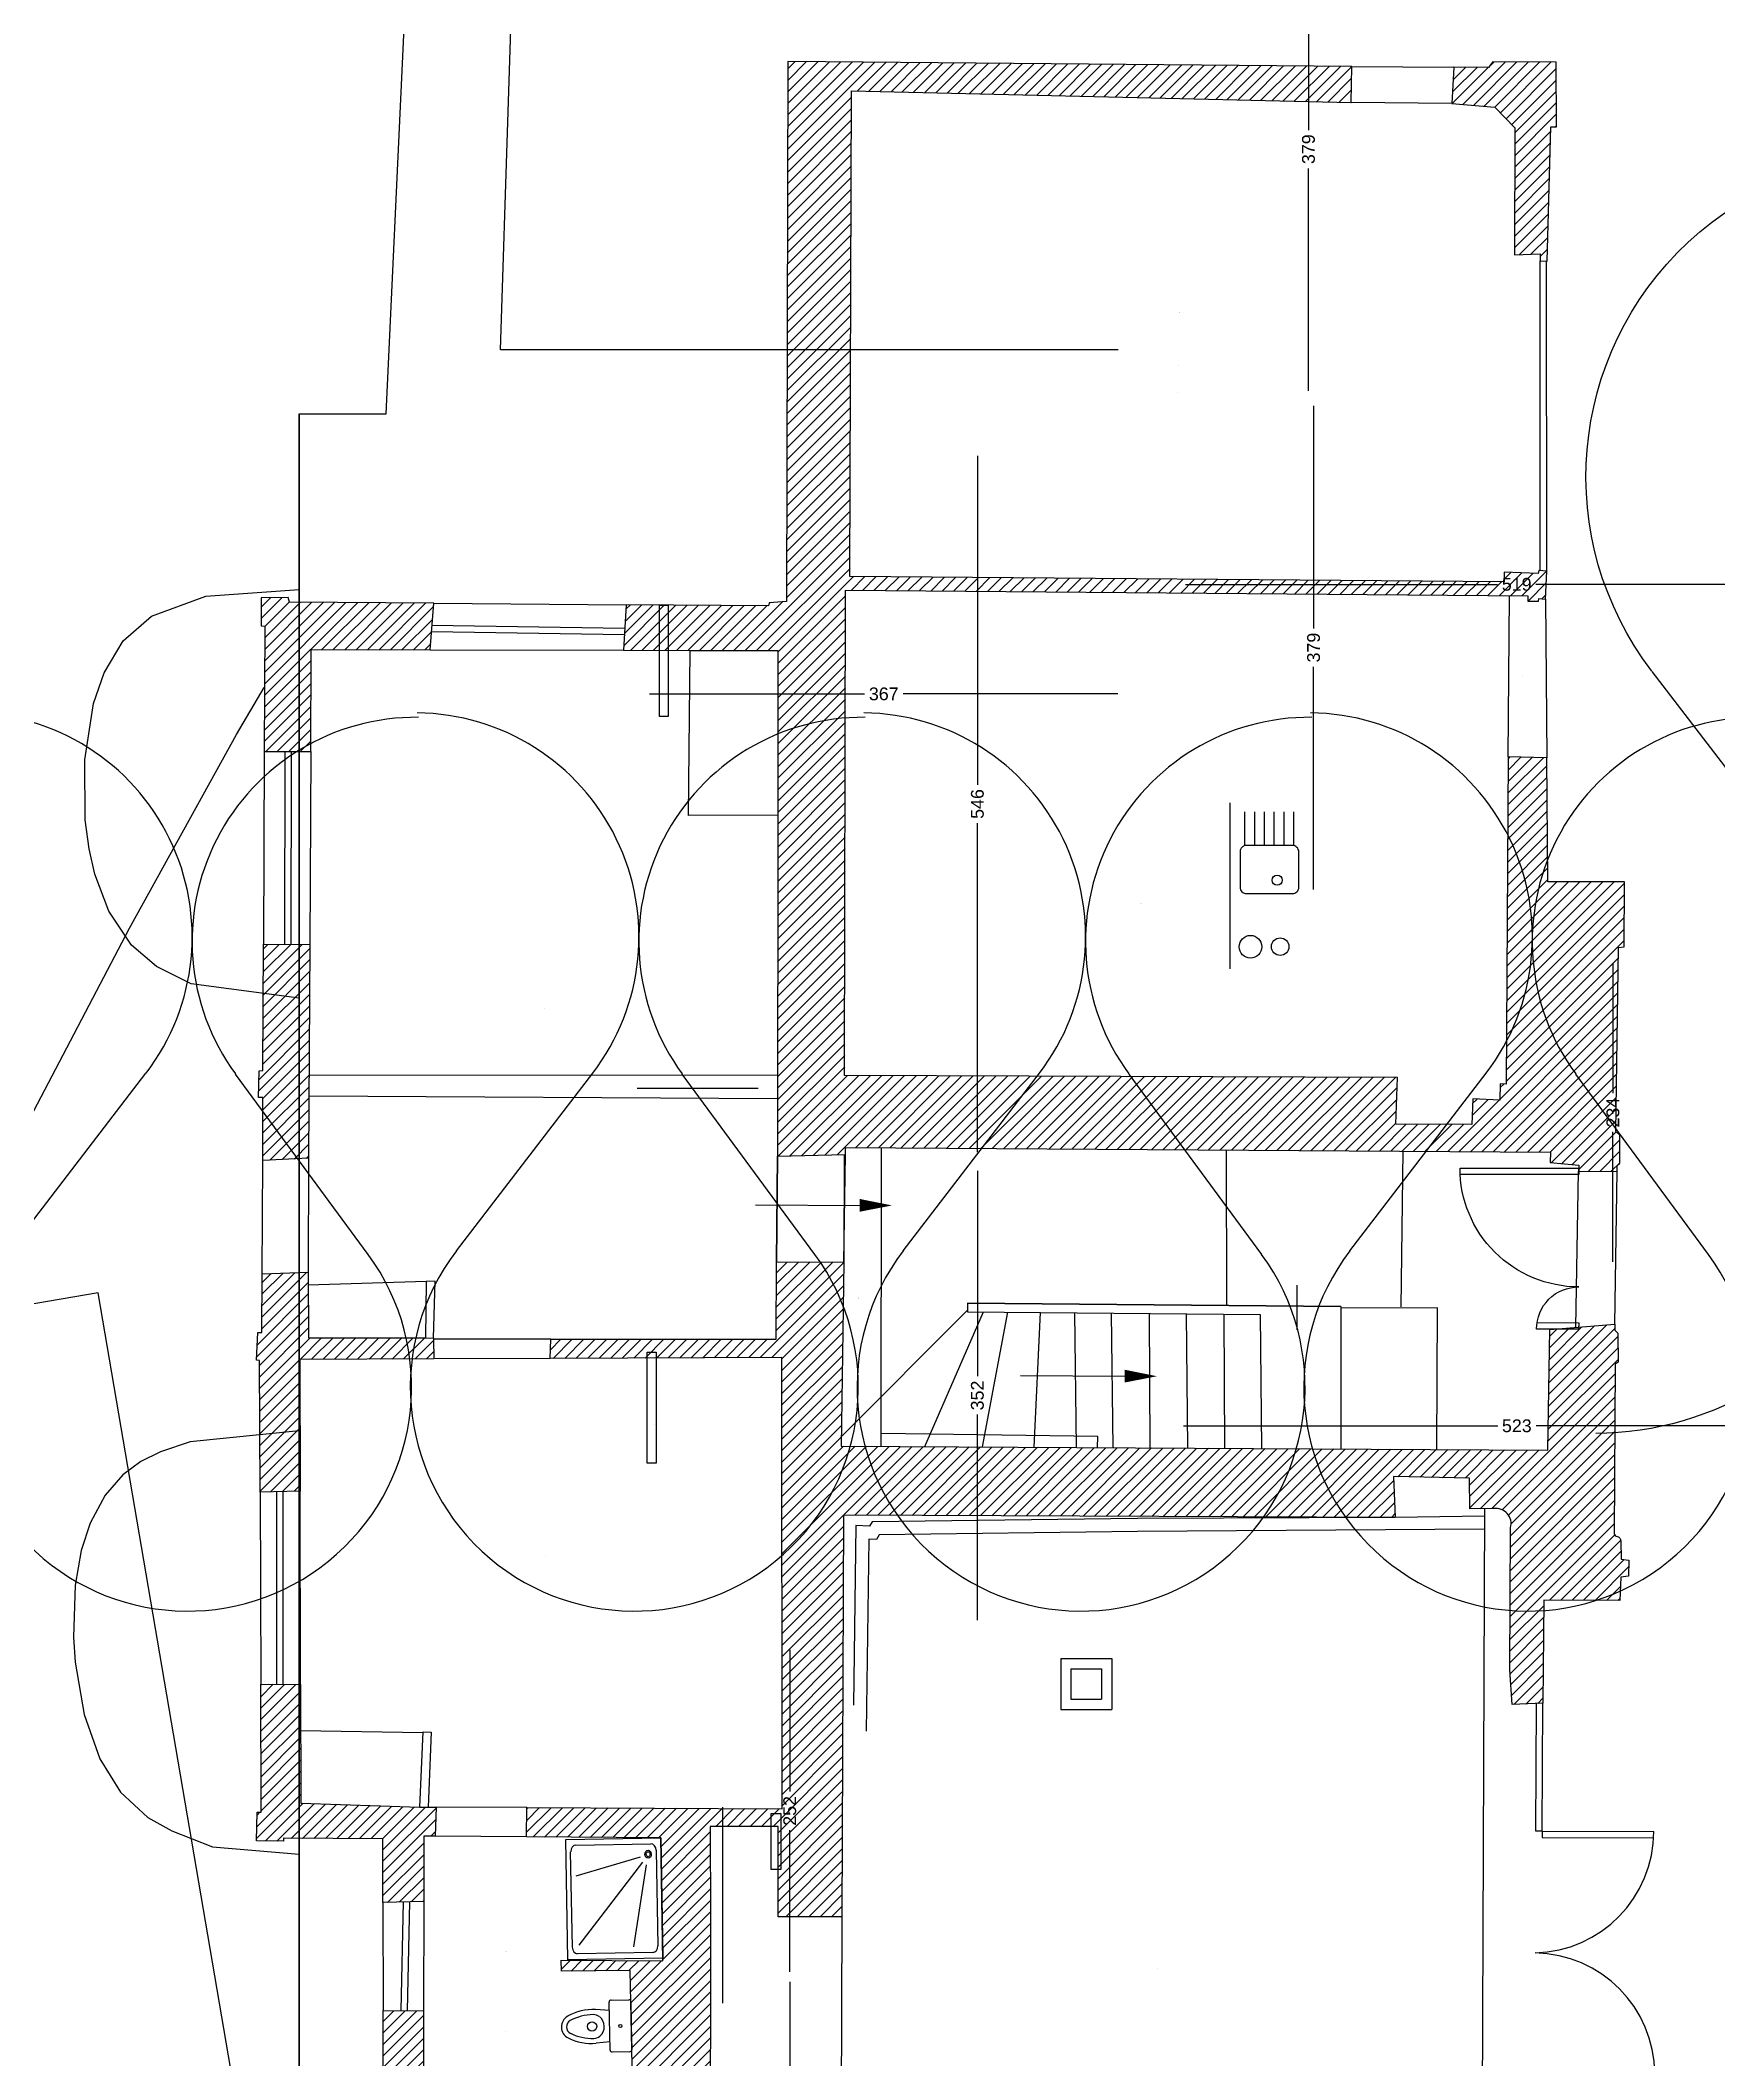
# Model space of a CAD drawing. Header units: metres. Extents: x -305 to 25519, y -357 to 67939.
# Drawn here: x 12.75 to 25.9, y 44.68 to 60.5 of the extents above; entities that cross this region are included whole.
import ezdxf
from ezdxf.enums import TextEntityAlignment as Align

# ---------------------------------------------------------------- set-up
doc = ezdxf.new("R2010")
doc.units = ezdxf.units.M
doc.linetypes.add('CACHE', pattern=[9.525, 6.35, -3.175])
doc.linetypes.add('PROJECTION', pattern=[0.3, 0.12, -0.18])
for name, color, linetype in [('010_mur', 2, 'Continuous'), ('020_cloi', 5, 'Continuous'), ('030_menuiserie', 1, 'Continuous'), ('040_meubles', 124, 'Continuous'), ('070_trait-fin', 4, 'Continuous'), ('075_cotation', 10, 'Continuous'), ('077_textes-1', 243, 'Continuous'), ('080_plomb-cvc', 225, 'Continuous'), ('097_traits-fins-005', 4, 'Continuous')]:
    doc.layers.add(name, color=color, linetype=linetype)
doc.styles.add('ARIAL', font='arial.ttf')
doc.styles.add('arial40', font='arial.ttf', dxfattribs={"height": 40})
doc.styles.add('BAT-DES', font='arial.ttf', dxfattribs={"width": 0.99, "height": 0.5})
doc.styles.add('clem', font='swissc.ttf')
doc.styles.add('GEO_PIE_DES', font='arial.ttf')
doc.styles.get("Standard").update_dxf_attribs({"font": 'arial.ttf'})
doc.dimstyles.get("Standard").update_dxf_attribs({"dimtxt": 10, "dimasz": 8, "dimexe": 50, "dimexo": 20, "dimgap": 4, "dimtad": 1, "dimdec": 0, "dimrnd": 0.5, "dimzin": 9, "dimtxsty": 'Standard', "dimblk": 'ARCHTICK', "dimcen": 0, "dimse1": 1, "dimse2": 1, "dimclrd": 4, "dimclre": 4, "dimclrt": 4, "dimazin": 3, "dimtfac": 1, "dimtdec": 0, "dimtmove": 2, "dimatfit": 3, "dimldrblk": 'NONE', "dimlwd": -1})
pattern_1 = [(45.21487, (-53.73075, -44.57852), (-0.045069355, 0.044732575), [])]

# ---------------------------------------------------------------- blocks, each defined once
blk = doc.blocks.new('KITCH')
at = {"color": 0}
blk.add_line((-2.66, -0.875), (-3.96, -0.875), dxfattribs=at)
at = {"color": 0, "linetype": 'Continuous'}
for p, q in [((-2.993, -0.993), (-2.73, -0.993)), ((-2.993, -1.07), (-2.73, -1.07)), ((-2.993, -1.146), (-2.73, -1.146)), ((-2.993, -1.223), (-2.73, -1.223)), ((-2.993, -1.3), (-2.73, -1.3)), ((-2.993, -1.376), (-2.73, -1.376))]:
    blk.add_line(p, q, dxfattribs=at)
blk.add_lwpolyline([(-3.32, -0.955, 0.414214), (-3.37, -1.005), (-3.37, -1.365, 0.414214), (-3.32, -1.415), (-3.043, -1.415, 0.414214), (-2.993, -1.365), (-2.993, -1.005, 0.414214), (-3.043, -0.955)], format="xyb", close=True, dxfattribs=at)
at = {"color": 0}
for centre, radius in [((-3.786, -1.037), 0.0886), ((-3.786, -1.269), 0.0686)]:
    blk.add_circle(centre, radius, dxfattribs=at)
at = {"color": 0, "linetype": 'Continuous'}
blk.add_circle((-3.265, -1.245), 0.04, dxfattribs=at)
blk = doc.blocks.new('_ArchTick')
at = {"color": 0, "linetype": 'ByBlock', "const_width": 0.0015}
blk.add_lwpolyline([(-2.665, -1.4797), (-2.655, -1.4697)], dxfattribs=at)
blk = doc.blocks.new('*D87')
at = {"layer": '075_cotation', "color": 4, "transparency": 16777216}
for p, q in [((22.722, 57.634), (22.722, 55.89)), ((22.722, 53.845), (22.722, 55.589))]:
    blk.add_line(p, q, dxfattribs=at)
at = {"layer": 'Defpoints', "color": 0, "transparency": 16777216}
for p in [(22.722, 57.634), (24.044, 57.634), (24.044, 53.845)]:
    blk.add_point(p, dxfattribs=at)
at = {"layer": '075_cotation', "color": 4, "transparency": 16777216, "xscale": 0.08, "yscale": 0.08, "zscale": 8}
for p, rotation in [((22.722, 57.634), 90), ((22.722, 53.845), -90.00000000000001)]:
    blk.add_blockref('_ArchTick', p, dxfattribs=dict(at, rotation=rotation))
at = {"layer": '075_cotation', "color": 4, "transparency": 16777216, "insert": (22.722, 55.74), "char_height": 0.1, "attachment_point": 5, "rotation": 90, "style": 'ARIAL'}
blk.add_mtext('\\A1;379', dxfattribs=at)
blk = doc.blocks.new('_None')
blk = doc.blocks.new('*D88')
at = {"layer": '075_cotation', "color": 4, "transparency": 16777216}
for p, q in [((21.717, 56.235), (24.162, 56.235)), ((26.909, 56.235), (24.464, 56.235))]:
    blk.add_line(p, q, dxfattribs=at)
at = {"layer": 'Defpoints', "color": 0, "transparency": 16777216}
for p in [(26.909, 56.235), (21.717, 55.818), (26.909, 55.818)]:
    blk.add_point(p, dxfattribs=at)
at = {"layer": '075_cotation', "color": 4, "transparency": 16777216, "xscale": 0.08, "yscale": 0.08, "zscale": 8, "rotation": 180}
blk.add_blockref('_ArchTick', (21.717, 56.235), dxfattribs=at)
at = {"layer": '075_cotation', "color": 4, "transparency": 16777216, "xscale": 0.08, "yscale": 0.08, "zscale": 8}
blk.add_blockref('_ArchTick', (26.909, 56.235), dxfattribs=at)
at = {"layer": '075_cotation', "color": 4, "transparency": 16777216, "insert": (24.313, 56.235), "char_height": 0.1, "attachment_point": 5, "style": 'ARIAL'}
blk.add_mtext('\\A1;519', dxfattribs=at)
blk = doc.blocks.new('*D89')
at = {"layer": '075_cotation', "color": 4, "transparency": 16777216}
for p, q in [((22.682, 61.536), (22.682, 59.794)), ((22.682, 57.752), (22.682, 59.493))]:
    blk.add_line(p, q, dxfattribs=at)
at = {"layer": 'Defpoints', "color": 0, "transparency": 16777216}
for p in [(22.682, 61.536), (23.057, 61.536), (23.055, 57.752)]:
    blk.add_point(p, dxfattribs=at)
at = {"layer": '075_cotation', "color": 4, "transparency": 16777216, "xscale": 0.08, "yscale": 0.08, "zscale": 8}
for p, rotation in [((22.682, 61.536), 90), ((22.682, 57.752), -90.00000000000001)]:
    blk.add_blockref('_ArchTick', p, dxfattribs=dict(at, rotation=rotation))
at = {"layer": '075_cotation', "color": 4, "transparency": 16777216, "insert": (22.682, 59.644), "char_height": 0.1, "attachment_point": 5, "rotation": 90, "style": 'ARIAL'}
blk.add_mtext('\\A1;379', dxfattribs=at)
blk = doc.blocks.new('*D90')
at = {"layer": '075_cotation', "color": 4, "transparency": 16777216}
for p, q in [((17.52, 55.377), (19.204, 55.377)), ((21.188, 55.377), (19.505, 55.377))]:
    blk.add_line(p, q, dxfattribs=at)
at = {"layer": 'Defpoints', "color": 0, "transparency": 16777216}
for p in [(21.188, 55.377), (17.52, 54.473), (21.188, 54.473)]:
    blk.add_point(p, dxfattribs=at)
at = {"layer": '075_cotation', "color": 4, "transparency": 16777216, "xscale": 0.08, "yscale": 0.08, "zscale": 8, "rotation": 180}
blk.add_blockref('_ArchTick', (17.52, 55.377), dxfattribs=at)
at = {"layer": '075_cotation', "color": 4, "transparency": 16777216, "xscale": 0.08, "yscale": 0.08, "zscale": 8}
blk.add_blockref('_ArchTick', (21.188, 55.377), dxfattribs=at)
at = {"layer": '075_cotation', "color": 4, "transparency": 16777216, "insert": (19.354, 55.377), "char_height": 0.1, "attachment_point": 5, "style": 'ARIAL'}
blk.add_mtext('\\A1;367', dxfattribs=at)
blk = doc.blocks.new('*D91')
at = {"layer": '075_cotation', "color": 4, "transparency": 16777216}
for p, q in [((20.088, 57.242), (20.088, 54.665)), ((20.088, 51.788), (20.088, 54.364))]:
    blk.add_line(p, q, dxfattribs=at)
at = {"layer": 'Defpoints', "color": 0, "transparency": 16777216}
for p in [(19.671, 57.242), (20.088, 57.242), (19.671, 51.788)]:
    blk.add_point(p, dxfattribs=at)
at = {"layer": '075_cotation', "color": 4, "transparency": 16777216, "xscale": 0.08, "yscale": 0.08, "zscale": 8}
for p, rotation in [((20.088, 57.242), 90), ((20.088, 51.788), -90.00000000000001)]:
    blk.add_blockref('_ArchTick', p, dxfattribs=dict(at, rotation=rotation))
at = {"layer": '075_cotation', "color": 4, "transparency": 16777216, "insert": (20.088, 54.515), "char_height": 0.1, "attachment_point": 5, "rotation": 90, "style": 'ARIAL'}
blk.add_mtext('\\A1;546', dxfattribs=at)
blk = doc.blocks.new('*D109')
at = {"layer": '075_cotation', "color": 4, "transparency": 16777216}
for p, q in [((20.088, 51.642), (20.088, 50.032)), ((20.088, 48.122), (20.088, 49.732))]:
    blk.add_line(p, q, dxfattribs=at)
at = {"layer": 'Defpoints', "color": 0, "transparency": 16777216}
for p in [(20.373, 51.642), (20.088, 48.122), (20.373, 48.122)]:
    blk.add_point(p, dxfattribs=at)
at = {"layer": '075_cotation', "color": 4, "transparency": 16777216, "xscale": 0.08, "yscale": 0.08, "zscale": 8}
for p, rotation in [((20.088, 51.642), 90), ((20.088, 48.122), -90.00000000000001)]:
    blk.add_blockref('_ArchTick', p, dxfattribs=dict(at, rotation=rotation))
at = {"layer": '075_cotation', "color": 4, "transparency": 16777216, "insert": (20.088, 49.882), "char_height": 0.1, "attachment_point": 5, "rotation": 90, "style": 'ARIAL'}
blk.add_mtext('\\A1;352', dxfattribs=at)
blk = doc.blocks.new('*D110')
at = {"layer": '075_cotation', "color": 4, "transparency": 16777216}
for p, q in [((25.067, 53.267), (25.067, 52.249)), ((25.067, 50.93), (25.067, 51.947))]:
    blk.add_line(p, q, dxfattribs=at)
at = {"layer": 'Defpoints', "color": 0, "transparency": 16777216}
for p in [(25.067, 53.267), (25.139, 53.267), (25.139, 50.93)]:
    blk.add_point(p, dxfattribs=at)
at = {"layer": '075_cotation', "color": 4, "transparency": 16777216, "xscale": 0.08, "yscale": 0.08, "zscale": 8}
for p, rotation in [((25.067, 53.267), 90), ((25.067, 50.93), -90.00000000000001)]:
    blk.add_blockref('_ArchTick', p, dxfattribs=dict(at, rotation=rotation))
at = {"layer": '075_cotation', "color": 4, "transparency": 16777216, "insert": (25.067, 52.098), "char_height": 0.1, "attachment_point": 5, "rotation": 90, "style": 'ARIAL'}
blk.add_mtext('\\A1;234', dxfattribs=at)
blk = doc.blocks.new('*D111')
at = {"layer": '075_cotation', "color": 4, "transparency": 16777216}
for p, q in [((18.618, 47.889), (18.618, 46.779)), ((18.618, 45.367), (18.618, 46.478))]:
    blk.add_line(p, q, dxfattribs=at)
at = {"layer": 'Defpoints', "color": 0, "transparency": 16777216}
for p in [(18.618, 47.889), (19.22, 47.889), (19.181, 45.367)]:
    blk.add_point(p, dxfattribs=at)
at = {"layer": '075_cotation', "color": 4, "transparency": 16777216, "xscale": 0.08, "yscale": 0.08, "zscale": 8}
for p, rotation in [((18.618, 47.889), 90), ((18.618, 45.367), -90.00000000000001)]:
    blk.add_blockref('_ArchTick', p, dxfattribs=dict(at, rotation=rotation))
at = {"layer": '075_cotation', "color": 4, "transparency": 16777216, "insert": (18.618, 46.628), "char_height": 0.1, "attachment_point": 5, "rotation": 90, "style": 'ARIAL'}
blk.add_mtext('\\A1;252', dxfattribs=at)
blk = doc.blocks.new('*D112')
at = {"layer": '075_cotation', "color": 4, "transparency": 16777216}
for p, q in [((21.702, 49.644), (24.164, 49.644)), ((26.927, 49.644), (24.465, 49.644))]:
    blk.add_line(p, q, dxfattribs=at)
at = {"layer": 'Defpoints', "color": 0, "transparency": 16777216}
for p in [(21.702, 49.684), (26.927, 49.644), (26.927, 49.644)]:
    blk.add_point(p, dxfattribs=at)
at = {"layer": '075_cotation', "color": 4, "transparency": 16777216, "xscale": 0.08, "yscale": 0.08, "zscale": 8, "rotation": 180}
blk.add_blockref('_ArchTick', (21.702, 49.644), dxfattribs=at)
at = {"layer": '075_cotation', "color": 4, "transparency": 16777216, "xscale": 0.08, "yscale": 0.08, "zscale": 8}
blk.add_blockref('_ArchTick', (26.927, 49.644), dxfattribs=at)
at = {"layer": '075_cotation', "color": 4, "transparency": 16777216, "insert": (24.314, 49.644), "char_height": 0.1, "attachment_point": 5, "style": 'ARIAL'}
blk.add_mtext('\\A1;523', dxfattribs=at)
blk = doc.blocks.new('*U1201')
blk.add_lwpolyline([(0.05, -0.04218), (0.05, 0), (0, 0), (0, -0.07218), (0.035, -0.07218), (0.035, -0.04218)], close=True)
at = {"linetype": 'PROJECTION', "ltscale": 0.75}
blk.add_arc((0.03522, -0.07269), 0.64827, 271.69986, 0.04505, dxfattribs=at)
blk = doc.blocks.new('Plan existant mi geometre rdc')
at = {"layer": '010_mur'}
h = blk.add_hatch(dxfattribs=at)
h.set_pattern_fill('ANSI31', color=4, scale=0.02, angle=0.2149)
h.set_pattern_definition(pattern_1)
h.paths.add_polyline_path([(-29.557, 10.222), (-29.556, 10.277), (-24.033, 10.26), (-24.034, 10.179), (-23.811, 10.161), (-23.813, 10.11), (-23.51, 10.113), (-23.509, 10.157), (-23.489, 10.176), (-23.49, 10.397), (-23.522, 10.424), (-23.506, 11.866), (-23.461, 11.871), (-23.462, 12.38), (-24.061, 12.379), (-24.073, 13.35), (-24.376, 13.355), (-24.381, 10.792), (-24.428, 10.794), (-24.431, 10.666), (-24.643, 10.676), (-24.649, 10.476), (-25.246, 10.476), (-25.233, 10.841), (-29.565, 10.841), (-29.572, 14.641), (-24.226, 14.617), (-24.226, 14.577), (-24.142, 14.576), (-24.141, 14.596), (-24.088, 14.593), (-24.079, 14.811), (-24.141, 14.816), (-24.146, 14.792), (-24.412, 14.803), (-24.413, 14.726), (-29.538, 14.75), (-29.541, 18.554), (-25.626, 18.476), (-25.621, 18.758), (-30.04, 18.782), (-30.035, 14.552), (-30.17, 14.54), (-30.176, 14.517), (-31.291, 14.522), (-31.31, 14.165), (-30.789, 14.166), (-30.1, 14.168), (-30.096, 12.878), (-30.09, 10.206)])
h = blk.add_hatch(dxfattribs=at)
h.set_pattern_fill('ANSI31', color=4, scale=0.02, angle=0.2149)
h.set_pattern_definition(pattern_1)
h.paths.add_polyline_path([(-24.34, 17.288), (-24.139, 17.296), (-24.14, 17.243), (-24.086, 17.239), (-24.061, 18.292), (-24.017, 18.293), (-24.021, 18.8), (-24.517, 18.799), (-24.55, 18.754), (-24.822, 18.757), (-24.836, 18.471), (-24.499, 18.445), (-24.341, 18.282)])
h = blk.add_hatch(dxfattribs=at)
h.set_pattern_fill('ANSI31', color=4, scale=0.02, angle=0.2149)
h.set_pattern_definition(pattern_1)
h.paths.add_polyline_path([(-34.122, 13.361), (-33.758, 13.363), (-33.757, 14.161), (-32.824, 14.162), (-32.797, 14.527), (-33.928, 14.532), (-33.939, 14.568), (-34.15, 14.564), (-34.15, 14.346), (-34.121, 14.343)])
h = blk.add_hatch(dxfattribs=at)
h.set_pattern_fill('ANSI31', color=4, scale=0.02, angle=0.2149)
h.set_pattern_definition(pattern_1)
h.paths.add_polyline_path([(-34.122, 10.158), (-34.122, 10.651), (-34.158, 10.652), (-34.151, 10.86), (-34.124, 10.862), (-34.123, 11.851), (-33.76, 11.85), (-33.762, 10.176)])
h = blk.add_hatch(dxfattribs=at)
h.set_pattern_fill('ANSI31', color=4, scale=0.02, angle=0.2149)
h.set_pattern_definition(pattern_1)
edge = h.paths.add_edge_path()
edge.add_line((-32.033, 5.097), (-30.034, 5.095))
edge.add_line((-30.034, 5.095), (-30.049, 8.63))
edge.add_line((-30.049, 8.63), (-31.865, 8.616))
edge.add_line((-31.865, 8.616), (-31.86, 8.766))
edge.add_line((-31.86, 8.766), (-30.095, 8.772))
edge.add_line((-30.095, 8.772), (-30.094, 9.378))
edge.add_line((-30.094, 9.378), (-29.566, 9.378))
edge.add_line((-29.566, 9.378), (-29.582, 7.937))
edge.add_line((-29.582, 7.937), (-24.044, 7.926))
edge.add_line((-24.044, 7.926), (-24.032, 8.873))
edge.add_line((-24.032, 8.873), (-23.523, 8.915))
edge.add_line((-23.523, 8.915), (-23.524, 8.869))
edge.add_line((-23.524, 8.869), (-23.499, 8.845))
edge.add_line((-23.499, 8.845), (-23.496, 8.618))
edge.add_line((-23.496, 8.618), (-23.521, 8.601))
edge.add_line((-23.521, 8.601), (-23.524, 7.274))
edge.add_arc((-23.49, 7.29), 0.0371, -155.62, -103.1633)
edge.add_arc((-23.507, 7.218), 0.0364, -0.6892, 76.8367, ccw=False)
edge.add_line((-23.47, 7.218), (-23.468, 7.074))
edge.add_line((-23.468, 7.074), (-23.408, 7.067))
edge.add_line((-23.408, 7.067), (-23.41, 6.942))
edge.add_line((-23.41, 6.942), (-23.47, 6.933))
edge.add_line((-23.47, 6.933), (-23.476, 6.751))
edge.add_line((-23.476, 6.751), (-24.072, 6.752))
edge.add_line((-24.072, 6.752), (-24.076, 5.944))
edge.add_line((-24.076, 5.944), (-24.317, 5.932))
edge.add_line((-24.317, 5.932), (-24.337, 6.205))
edge.add_line((-24.337, 6.205), (-24.334, 7.318))
edge.add_arc((-24.451, 7.347), 0.121, -13.8731, 98.2312)
edge.add_line((-24.468, 7.467), (-24.655, 7.465))
edge.add_line((-24.655, 7.465), (-24.659, 7.704))
edge.add_line((-24.659, 7.704), (-25.252, 7.715))
edge.add_line((-25.252, 7.715), (-25.24, 7.395))
edge.add_line((-25.24, 7.395), (-28.674, 7.397))
edge.add_line((-28.674, 7.397), (-29.561, 7.397))
edge.add_line((-29.561, 7.397), (-29.562, 4.251))
edge.add_line((-29.562, 4.251), (-30.062, 4.248))
edge.add_line((-30.062, 4.248), (-30.065, 4.957))
edge.add_line((-30.065, 4.957), (-30.597, 4.955))
edge.add_line((-30.597, 4.955), (-30.592, 4.244))
edge.add_line((-30.592, 4.244), (-30.582, 0.116))
edge.add_line((-30.582, 0.116), (-30.047, 0.208))
edge.add_line((-30.047, 0.208), (-30.044, 1.011))
edge.add_line((-30.044, 1.011), (-29.563, 1.029))
edge.add_line((-29.563, 1.029), (-29.563, 0.385))
edge.add_line((-29.563, 0.385), (-24.331, 1.224))
edge.add_line((-24.331, 1.224), (-24.33, 2.022))
edge.add_line((-24.33, 2.022), (-24.099, 2.032))
edge.add_line((-24.099, 2.032), (-24.071, 1.224))
edge.add_line((-24.071, 1.224), (-24.026, 1.223))
edge.add_line((-24.026, 1.223), (-24.02, 1.146))
edge.add_line((-24.02, 1.146), (-20.946, 1.65))
edge.add_line((-20.946, 1.65), (-20.949, 1.693))
edge.add_line((-20.949, 1.693), (-20.588, 1.751))
edge.add_line((-20.588, 1.751), (-20.582, 1.716))
edge.add_line((-20.582, 1.716), (-11.689, 3.249))
edge.add_line((-11.689, 3.249), (-11.687, 2.855))
edge.add_line((-11.687, 2.855), (-20.488, 1.338))
edge.add_line((-20.488, 1.338), (-20.491, 1.29))
edge.add_line((-20.491, 1.29), (-20.921, 1.22))
edge.add_line((-20.921, 1.22), (-20.932, 1.268))
edge.add_line((-20.932, 1.268), (-23.643, 0.789))
edge.add_line((-23.643, 0.789), (-23.611, 0.595))
edge.add_line((-23.611, 0.595), (-23.948, 0.535))
edge.add_line((-23.948, 0.535), (-23.976, 0.696))
edge.add_line((-23.976, 0.696), (-24.551, 0.603))
edge.add_line((-24.551, 0.603), (-24.557, 0.646))
edge.add_line((-24.557, 0.646), (-26.922, 0.262))
edge.add_line((-26.922, 0.262), (-33.659, -0.903))
edge.add_line((-33.659, -0.903), (-33.707, -0.584))
edge.add_line((-33.707, -0.584), (-33.628, -0.567))
edge.add_line((-33.628, -0.567), (-33.617, -0.37))
edge.add_line((-33.617, -0.37), (-33.137, -0.289))
edge.add_line((-33.137, -0.289), (-33.143, 0.967))
edge.add_line((-33.143, 0.967), (-32.839, 0.974))
edge.add_line((-32.839, 0.974), (-32.845, -0.215))
edge.add_line((-32.845, -0.215), (-31.04, 0.096))
edge.add_line((-31.04, 0.096), (-31.05, 2.259))
edge.add_line((-31.05, 2.259), (-32.833, 2.275))
edge.add_line((-32.833, 2.275), (-32.835, 1.951))
edge.add_line((-32.835, 1.951), (-33.147, 1.965))
edge.add_line((-33.147, 1.965), (-33.154, 3.502))
edge.add_line((-33.154, 3.502), (-32.838, 3.502))
edge.add_line((-32.838, 3.502), (-32.836, 2.349))
edge.add_line((-32.836, 2.349), (-31.183, 2.341))
edge.add_line((-31.183, 2.341), (-31.219, 3.824))
edge.add_line((-31.219, 3.824), (-31.758, 3.817))
edge.add_line((-31.758, 3.817), (-31.76, 3.903))
edge.add_line((-31.76, 3.903), (-30.964, 3.9))
edge.add_line((-30.964, 3.9), (-30.984, 4.864))
edge.add_line((-30.984, 4.864), (-32.036, 4.867))
edge.add_line((-32.036, 4.867), (-32.033, 5.097))
h = blk.add_hatch(dxfattribs=at)
h.set_pattern_fill('ANSI31', color=4, scale=0.02, angle=0.2149)
h.set_pattern_definition(pattern_1)
h.paths.add_polyline_path([(-34.133, 7.559), (-34.14, 8.591), (-34.164, 8.593), (-34.154, 8.809), (-34.124, 8.81), (-34.124, 9.269), (-33.763, 9.284), (-33.757, 8.77), (-32.841, 8.774), (-32.779, 8.772), (-32.779, 8.763), (-32.776, 8.609), (-33.826, 8.601), (-33.82, 7.569)])
h = blk.add_hatch(dxfattribs=at)
h.set_pattern_fill('ANSI31', color=4, scale=0.02, angle=0.2149)
h.set_pattern_definition(pattern_1)
h.paths.add_polyline_path([(-32.751, 4.869), (-32.84, 4.87), (-32.839, 4.359), (-33.158, 4.348), (-33.161, 4.849), (-33.938, 4.849), (-33.94, 4.827), (-34.151, 4.829), (-34.146, 5.052), (-34.115, 5.053), (-34.122, 6.056), (-33.811, 6.054), (-33.805, 5.125), (-32.871, 5.096), (-32.807, 5.098), (-32.745, 5.098)])
at = {"flags": 128}
blk.add_lwpolyline([(-33.763, 9.284), (-33.763, 9.242)], dxfattribs=at)
at = {"layer": '010_mur', "flags": 128}
for points in [[(-29.557, 10.222), (-29.556, 10.277), (-24.033, 10.26), (-24.034, 10.179), (-23.811, 10.161), (-23.813, 10.11), (-23.51, 10.113), (-23.509, 10.157), (-23.489, 10.176), (-23.49, 10.397), (-23.522, 10.424), (-23.506, 11.866), (-23.461, 11.871), (-23.462, 12.38), (-24.061, 12.379), (-24.073, 13.35), (-24.376, 13.355), (-24.381, 10.792), (-24.428, 10.794), (-24.431, 10.666), (-24.643, 10.676), (-24.649, 10.476), (-25.246, 10.476), (-25.233, 10.841), (-29.565, 10.841), (-29.572, 14.641), (-24.226, 14.617), (-24.226, 14.577), (-24.142, 14.576), (-24.141, 14.596), (-24.088, 14.593), (-24.079, 14.811), (-24.141, 14.816), (-24.146, 14.792), (-24.412, 14.803), (-24.413, 14.726), (-29.538, 14.75), (-29.541, 18.554), (-25.626, 18.476), (-25.621, 18.758), (-30.04, 18.782), (-30.035, 14.552), (-30.17, 14.54), (-30.176, 14.517), (-31.291, 14.522), (-31.31, 14.165), (-30.789, 14.166), (-30.1, 14.168), (-30.096, 12.878), (-30.09, 10.206), (-29.557, 10.222)], [(-34.122, 10.158), (-34.122, 10.651), (-34.158, 10.652), (-34.151, 10.86), (-34.124, 10.862), (-34.123, 11.851), (-33.76, 11.85), (-33.762, 10.176), (-34.122, 10.158)], [(-33.147, 1.965), (-33.154, 3.502), (-32.838, 3.502), (-32.836, 2.349)], [(-34.133, 7.559), (-34.14, 8.591), (-34.164, 8.593), (-34.154, 8.809), (-34.124, 8.81), (-34.124, 9.269), (-33.763, 9.284), (-33.757, 8.77), (-32.841, 8.774), (-32.779, 8.772), (-32.779, 8.763), (-32.776, 8.609), (-33.826, 8.601), (-33.82, 7.569), (-34.133, 7.559)], [(-32.751, 4.869), (-32.84, 4.87), (-32.839, 4.359), (-33.158, 4.348), (-33.161, 4.849), (-33.938, 4.849), (-33.94, 4.827), (-34.151, 4.829), (-34.146, 5.052), (-34.115, 5.053), (-34.122, 6.056), (-33.811, 6.054), (-33.805, 5.125), (-32.871, 5.096), (-32.807, 5.098), (-32.745, 5.098), (-32.751, 4.869)]]:
    blk.add_lwpolyline(points, dxfattribs=at)
for points in [[(-24.34, 17.288), (-24.139, 17.296), (-24.14, 17.243), (-24.086, 17.239), (-24.061, 18.292), (-24.017, 18.293), (-24.021, 18.8), (-24.517, 18.799), (-24.55, 18.754), (-24.822, 18.757), (-24.836, 18.471), (-24.499, 18.445), (-24.341, 18.282)], [(-34.122, 13.361), (-33.758, 13.363), (-33.757, 14.161), (-32.824, 14.162), (-32.797, 14.527), (-33.928, 14.532), (-33.939, 14.568), (-34.15, 14.564), (-34.15, 14.346), (-34.121, 14.343)]]:
    blk.add_lwpolyline(points, close=True, dxfattribs=at)
blk.add_lwpolyline([(-31.183, 2.341), (-31.219, 3.824), (-31.758, 3.817), (-31.76, 3.903), (-30.964, 3.9), (-30.984, 4.864), (-32.036, 4.867), (-32.033, 5.097), (-30.034, 5.095), (-30.049, 8.63), (-31.865, 8.616), (-31.86, 8.766), (-30.095, 8.772), (-30.094, 9.378), (-29.566, 9.378), (-29.582, 7.937), (-24.044, 7.926), (-24.032, 8.873), (-23.523, 8.915), (-23.524, 8.869), (-23.499, 8.845), (-23.496, 8.618), (-23.521, 8.601), (-23.524, 7.274, 0.232968), (-23.499, 7.253, -0.351792), (-23.47, 7.218), (-23.468, 7.074), (-23.408, 7.067), (-23.41, 6.942), (-23.47, 6.933), (-23.476, 6.751), (-24.072, 6.752), (-24.076, 5.944), (-24.317, 5.932), (-24.337, 6.205), (-24.334, 7.318, 0.532293), (-24.468, 7.467), (-24.655, 7.465), (-24.659, 7.704), (-25.252, 7.715), (-25.24, 7.395), (-29.561, 7.397), (-29.562, 4.251), (-30.062, 4.248), (-30.065, 4.957), (-30.597, 4.955), (-30.592, 4.244), (-30.582, 0.116)], format="xyb", dxfattribs=at)
at = {"layer": '020_cloi', "flags": 128}
for points in [[(-32.779, 8.772), (-32.767, 9.218), (-32.837, 9.215), (-32.841, 8.774)], [(-25.671, 9.046), (-28.595, 9.06), (-28.595, 8.993), (-26.303, 8.981)], [(-28.595, 9.06), (-25.671, 9.046), (-25.666, 7.929)], [(-26.303, 8.981), (-26.287, 7.93)], [(-32.871, 5.096), (-32.849, 5.688), (-32.785, 5.685), (-32.807, 5.098)]]:
    blk.add_lwpolyline(points, dxfattribs=at)
at = {"layer": '030_menuiserie', "flags": 128}
for points in [[(-24.132, 14.815), (-24.14, 17.243)], [(-24.079, 14.811), (-24.09, 17.24)], [(-31.303, 14.285), (-32.814, 14.303)], [(-31.303, 14.335), (-32.813, 14.353)], [(-33.955, 11.85), (-33.959, 13.362)], [(-33.905, 11.85), (-33.909, 13.362)], [(-33.996, 6.055), (-34.002, 7.565)], [(-33.946, 6.055), (-33.952, 7.565)], [(-33.001, 4.356), (-33.016, 3.503)], [(-32.951, 4.355), (-32.966, 3.502)]]:
    blk.add_lwpolyline(points, dxfattribs=at)
at = {"layer": '030_menuiserie'}
blk.add_lwpolyline([(-24.133, 8.925), (-23.807, 8.926), (-23.807, 8.876), (-24.137, 8.875, -0.414214), (-23.808, 9.206, -0.414214), (-24.741, 10.133), (-23.811, 10.136), (-23.811, 10.086), (-24.741, 10.083)], format="xyb", dxfattribs=at)
at = {"layer": '040_meubles'}
for p, q in [((-31.727, 4.849), (-30.984, 4.864)), ((-31.708, 3.905), (-31.727, 4.849)), ((-31.673, 4.004), (-31.689, 4.752)), ((-31.649, 4.804), (-31.06, 4.816)), ((-31.018, 4.766), (-31.003, 4.018)), ((-30.984, 4.864), (-30.964, 3.921)), ((-31.145, 4.712), (-31.648, 4.561)), ((-31.127, 4.674), (-31.621, 4.02)), ((-31.097, 4.653), (-31.195, 4.009)), ((-31.042, 3.965), (-31.632, 3.953)), ((-30.964, 3.921), (-31.708, 3.905))]:
    blk.add_line(p, q, dxfattribs=at)
at = {"layer": '040_meubles', "linetype": 'ByBlock', "lineweight": -2}
for p, q in [((-31.381, 3.509), (-31.49, 3.517)), ((-31.374, 3.2), (-31.383, 3.576)), ((-31.367, 3.592), (-31.23, 3.595)), ((-31.213, 3.58), (-31.209, 3.392)), ((-31.209, 3.392), (-31.204, 3.204)), ((-31.375, 3.265), (-31.483, 3.253)), ((-31.22, 3.187), (-31.357, 3.184))]:
    blk.add_line(p, q, dxfattribs=at)
at = {"layer": '040_meubles', "flags": 128}
blk.add_lwpolyline([(-30.096, 12.878), (-30.796, 12.873), (-30.789, 14.166)], dxfattribs=at)
at = {"layer": '040_meubles'}
for centre, start_param, end_param in [((-31.648, 4.753), 3.141593, 4.712389), ((-31.059, 4.765), 1.570797, 3.141593), ((-31.633, 4.005), 4.712389, 6.283185), ((-31.043, 4.017), 6.283185, 1.570796)]:
    blk.add_ellipse(centre, major_axis=(0.0011, -0.0516), ratio=0.788136, start_param=start_param, end_param=end_param, dxfattribs=at)
for major_axis in [(0.0006, -0.031), (0.0004, -0.0192)]:
    blk.add_ellipse((-31.082, 4.735), major_axis=major_axis, ratio=0.788136, dxfattribs=at)
at = {"layer": '040_meubles', "linetype": 'ByBlock', "lineweight": -2}
for centre, major_axis, start_param, end_param in [((-31.506, 3.104), (-0.009, -0.413), 3.12506, 3.67427), ((-31.367, 3.576), (-0.0004, -0.016), 3.188027, 4.758823), ((-31.229, 3.579), (-0.0004, -0.016), 1.61723, 3.188027), ((-31.66, 3.381), (-0.096, 0.0021), 5.245065, 0.049726), ((-31.66, 3.38), (-0.096, 0.0021), 0.043142, 1.130989), ((-31.66, 3.381), (-0.0012, -0.056), 3.674268, 4.764466), ((-31.66, 3.38), (-0.056, 0.0012), 0.040791, 1.130989), ((-31.506, 3.104), (-0.373, 0.008), 4.73902, 5.245067), ((-31.519, 3.664), (-0.373, 0.008), 1.130987, 1.637033), ((-31.507, 3.397), (-0.0018, -0.08), 2.529122, 3.168224), ((-31.516, 3.384), (-0.0021, -0.096), 1.61723, 2.529122), ((-31.516, 3.384), (-0.0021, -0.096), 0.705339, 1.61723), ((-31.519, 3.664), (-0.413, 0.009), 1.130987, 1.680197), ((-31.506, 3.371), (-0.0018, -0.08), 0.066237, 0.705339), ((-31.358, 3.2), (-0.016, 0.0004), 0.046434, 1.617231), ((-31.22, 3.203), (-0.016, 0.0004), 1.617231, 3.188027)]:
    blk.add_ellipse(centre, major_axis=major_axis, ratio=1, start_param=start_param, end_param=end_param, dxfattribs=at)
for centre, major_axis in [((-31.516, 3.384), (-0.036, 0.0008)), ((-31.294, 3.389), (-0.012, 0.0003))]:
    blk.add_ellipse(centre, major_axis=major_axis, ratio=1, dxfattribs=at)
at = {"layer": '070_trait-fin', "flags": 128}
for points in [[(-25.621, 18.758), (-24.822, 18.757)], [(-24.836, 18.471), (-25.626, 18.476)], [(-30.09, 10.206), (-30.094, 9.378)], [(-29.567, 10.222), (-29.566, 9.378)], [(-30.259, 9.824), (-29.443, 9.824)], [(-28.595, 9.005), (-29.581, 8.011)], [(-29.581, 8.011), (-28.595, 9.005)], [(-28.473, 8.992), (-28.929, 7.935)], [(-28.283, 8.991), (-28.476, 7.935)], [(-28.027, 8.99), (-28.072, 7.934)], [(-27.757, 8.988), (-27.741, 7.933)], [(-27.469, 8.987), (-27.454, 7.933)], [(-27.173, 8.985), (-27.163, 7.932)], [(-26.883, 8.984), (-26.867, 7.932)], [(-26.587, 8.983), (-26.578, 7.931)], [(-28.179, 8.495), (-27.362, 8.494)], [(-34.133, 7.559), (-34.122, 6.056)], [(-33.811, 6.054), (-33.82, 7.569)]]:
    blk.add_lwpolyline(points, dxfattribs=at)
at = {"layer": '070_trait-fin', "linetype": 'CACHE', "flags": 128}
for points in [[(-24.376, 13.355), (-24.37, 14.617)], [(-24.088, 14.593), (-24.073, 13.35)], [(-33.761, 10.83), (-30.091, 10.84)], [(-30.091, 10.657), (-33.761, 10.664)], [(-34.124, 9.269), (-34.122, 10.158)], [(-33.762, 10.176), (-33.763, 9.284)], [(-30.094, 9.378), (-30.09, 10.206)], [(-29.566, 9.378), (-29.557, 10.222)], [(-29.267, 7.936), (-29.274, 10.277)], [(-26.575, 10.268), (-26.566, 9.05)], [(-25.191, 10.264), (-25.201, 9.044)], [(-23.828, 8.89), (-23.813, 10.11)], [(-23.523, 8.915), (-23.51, 10.113)], [(-32.837, 9.215), (-33.762, 9.182)], [(-25.671, 9.039), (-24.915, 9.038)], [(-24.915, 9.042), (-24.917, 7.928)], [(-31.86, 8.766), (-32.779, 8.763)], [(-31.865, 8.616), (-32.776, 8.609)], [(-27.573, 7.933), (-27.572, 8.019), (-29.267, 8.038)], [(-24.539, 7.466), (-24.541, 1.19)], [(-32.85, 5.679), (-33.809, 5.691)], [(-32.033, 5.097), (-32.745, 5.098)], [(-32.036, 4.867), (-32.751, 4.869)], [(-29.562, 4.251), (-29.563, 1.029)]]:
    blk.add_lwpolyline(points, dxfattribs=at)
at = {"layer": '070_trait-fin'}
for points in [[(-32.797, 14.527), (-31.291, 14.522)], [(-32.824, 14.162), (-31.31, 14.165)], [(-34.122, 13.361), (-34.123, 11.851)], [(-33.758, 13.363), (-33.76, 11.85)], [(-33.158, 4.348), (-33.154, 3.502)], [(-32.839, 4.359), (-32.838, 3.502)]]:
    blk.add_lwpolyline(points, dxfattribs=at)
at = {"layer": '070_trait-fin', "flags": 128}
for points in [[(-29.443, 9.824, 0.1, 0, 0), (-29.19, 9.824, 0, 0, 0)], [(-27.362, 8.494, 0.1, 0, 0), (-27.109, 8.494, 0, 0, 0)]]:
    blk.add_lwpolyline(points, format="xyseb", dxfattribs=at)
at = {"layer": '070_trait-fin', "linetype": 'CACHE', "flags": 128}
for points in [[(-24.539, 7.305), (-27.258, 7.277), (-29.28, 7.244), (-29.303, 7.207), (-29.363, 7.21), (-29.39, 4.234, -0.414363), (-29.531, 4.112), (-30.193, 4.115), (-30.192, 4.247)], [(-24.54, 7.407), (-25.24, 7.395), (-27.259, 7.379), (-29.337, 7.345), (-29.358, 7.312), (-29.464, 7.317), (-29.492, 4.24, -0.416183), (-29.525, 4.215), (-30.09, 4.217), (-30.09, 4.247), (-30.192, 4.247)]]:
    blk.add_lwpolyline(points, format="xyb", dxfattribs=at)
at = {"layer": '070_trait-fin', "linetype": 'CACHE'}
for points in [[(-24.128, 4.942), (-24.126, 5.945)], [(-24.078, 4.942), (-24.076, 5.944)], [(-24.078, 4.942), (-24.128, 4.942)], [(-24.078, 4.942), (-23.203, 4.943)], [(-24.078, 4.942), (-24.078, 4.892)], [(-24.078, 4.892), (-23.202, 4.893)]]:
    blk.add_lwpolyline(points, dxfattribs=at)
for centre, start, end in [((-24.157, 4.942), -88.4075, 0.0961), ((-24.142, 3.034), 0.7634, 89.267)]:
    blk.add_arc(centre, 0.954, start, end, dxfattribs=at)
at = {"layer": '030_menuiserie', "xscale": 138.5501950750058, "yscale": 138.5501950750058, "zscale": 138.5501950750058, "rotation": 189.9168593396885}
blk.add_blockref('*U1201', (-33.685, -0.736), dxfattribs=at)
at = {"layer": '077_textes-1', "style": 'clem'}
for s, p in [('Z: 201.26', (-25.222, 18.626)), ('Local maintenance', (-26.966, 16.83)), ('19.2m²', (-26.964, 16.624)), ('Z: 201.17', (-26.971, 16.414)), ('Hsp: 3.01', (-26.973, 16.203)), ('Réserve', (-27.241, 12.824)), ('21.2m²', (-27.239, 12.618)), ('Z: 201.19', (-27.246, 12.407)), ('Hsp: 2.99', (-27.248, 12.197)), ("Salle d'activités", (-31.91, 11.773)), ('20.9m²', (-31.907, 11.567)), ('Z: 201.03', (-31.915, 11.356)), ('Hsp: 2.29', (-31.916, 11.146)), ('Hspo:2.23', (-31.926, 10.751)), ('Hall', (-26.74, 9.911)), ('Z: 201.23', (-26.745, 9.707)), ('Hsp: 3.08', (-26.747, 9.497)), ('Bureau animatrices', (-31.894, 7.486)), ('12.9m²', (-31.891, 7.279)), ('Z: 201.03', (-31.898, 7.069)), ('Hsp: 2.29', (-31.9, 6.859)), ('Garage / Réserve', (-27.083, 4.272)), ('Sde / Wc', (-32.191, 3.969)), ('34.6m²', (-27.08, 4.065)), ('Z: 201.22', (-27.088, 3.855)), ('4.0m²', (-32.189, 3.762)), ('Hsp: 2.90', (-27.089, 3.645)), ('Z: 201.09', (-32.196, 3.552)), ('Hsp: 2.31', (-32.197, 3.342))]:
    blk.add_text(s, height=0.0012, dxfattribs=at).set_placement(p, align=Align.MIDDLE_CENTER)
for s, p in [('Hsp: 2.24', (-24.383, 9.409)), ('Hspo:2.27', (-29.448, 9.097)), ('H<1.80', (-25.775, 8.528)), ('Hspo:2.75', (-24.373, 4.014))]:
    blk.add_text(s, height=0.0012, rotation=90, dxfattribs=at).set_placement(p, align=Align.MIDDLE_CENTER)
at = {"layer": '077_textes-1', "style": 'GEO_PIE_DES', "width": 0.9}
for p in [(-33.286, 8.993), (-33.356, 5.397)]:
    blk.add_text('Pl', height=0.00187, rotation=89.9867, dxfattribs=at).set_placement(p, align=Align.MIDDLE_CENTER)
at = {"layer": '077_textes-1', "style": 'BAT-DES', "width": 0.99}
for s, p in [('RDC', (-28.19, 8.253)), ('R+1', (-26.92, 8.304))]:
    blk.add_text(s, height=0.0015, rotation=90.1721, dxfattribs=at).set_placement(p)
blk = doc.blocks.new('*D159')
at = {"layer": '075_cotation', "color": 4, "transparency": 16777216}
for p, q in [((18.618, 45.29), (18.618, 44.241)), ((18.618, 42.89), (18.618, 43.939))]:
    blk.add_line(p, q, dxfattribs=at)
at = {"layer": 'Defpoints', "color": 0, "transparency": 16777216}
for p in [(18.618, 45.29), (19.217, 45.29), (18.865, 42.89)]:
    blk.add_point(p, dxfattribs=at)
at = {"layer": '075_cotation', "color": 4, "transparency": 16777216, "xscale": 0.08, "yscale": 0.08, "zscale": 8}
for p, rotation in [((18.618, 45.29), 90), ((18.618, 42.89), -90.00000000000001)]:
    blk.add_blockref('_ArchTick', p, dxfattribs=dict(at, rotation=rotation))
at = {"layer": '075_cotation', "color": 4, "transparency": 16777216, "insert": (18.618, 44.09), "char_height": 0.1, "attachment_point": 5, "rotation": 90, "style": 'ARIAL'}
blk.add_mtext('\\A1;240', dxfattribs=at)
blk = doc.blocks.new('*U74')
at = {"linetype": 'PROJECTION', "ltscale": 0.75}
blk.add_arc((0.03522, -0.07271), 0.63853, 271.69986, 0.04505, dxfattribs=at)
blk = doc.blocks.new('*U76')
at = {"linetype": 'PROJECTION', "ltscale": 0.75}
blk.add_arc((0.761, -0.07278), 0.726, 179.95495, 268.30014, dxfattribs=at)
blk = doc.blocks.new('nom des menuiseries ext')
at = {"layer": '030_menuiserie', "char_height": 0.001, "attachment_point": 2, "style": 'clem'}
for s, insert in [('PV-01', (23.416, 59.977)), ('M0-02', (16.573, 55.823))]:
    blk.add_mtext_dynamic_manual_height_columns(s, width=0.34912, gutter_width=2, heights=[0], dxfattribs=dict(at, insert=insert))
at = {"layer": '030_menuiserie', "char_height": 0.001, "attachment_point": 2, "rotation": 90, "style": 'clem'}
for s, insert in [('M0-11', (24.42, 57.56)), ('PV-10', (24.355, 55.513)), ('M0-03', (14.736, 54.161)), ('PV-04', (14.739, 51.282)), ('PV-09', (24.849, 51.018)), ('M0-05', (14.672, 48.364)), ('M0-06', (15.652, 45.479)), ('PV-08', (24.309, 45.446))]:
    blk.add_mtext_dynamic_manual_height_columns(s, width=0.34912, gutter_width=2, heights=[0], dxfattribs=dict(at, insert=insert))
blk = doc.blocks.new('*U1082')
at = {"layer": '070_trait-fin', "linetype": 'Continuous'}
for p, q in [((-1.388, 0.725), (-0.349, -0.689)), ((1.42, 0.696), (0.353, -0.696))]:
    blk.add_line(p, q, dxfattribs=at)
for centre, start, end in [((0.027, 1.763), 322.5484, 216.2881), ((-1.763, -1.728), 269.4183, 36.2881), ((1.746, -1.763), 142.5484, 269.4183)]:
    blk.add_arc(centre, 1.755, start, end, dxfattribs=at)
blk = doc.blocks.new('*U1083')
at = {"layer": '020_cloi', "color": 0, "linetype": 'ByBlock', "lineweight": -2, "transparency": 16777216}
for p in [(66.5, 0), (70, 0), (73.5, 0), (77, 0)]:
    blk.add_blockref('*U1082', p, dxfattribs=at)
blk = doc.blocks.new('Murs porteurs selon geometre projet')
at = {"layer": '030_menuiserie', "xscale": 138.550195075006, "yscale": 138.550195075006, "zscale": 138.550195075006, "rotation": 189.9168593396885}
blk.add_blockref('*U1201', (-33.685, -0.736), dxfattribs=at)
blk = doc.blocks.new('*U1188')
at = {"linetype": 'PROJECTION', "ltscale": 0.75}
blk.add_arc((0.03567, -0.05141), 0.64891, 271.69986, 0.04505, dxfattribs=at)
blk = doc.blocks.new('*U1223')
at = {"linetype": 'PROJECTION', "ltscale": 0.75}
blk.add_arc((0.03522, 0.00051), 0.649, 359.95495, 88.30014, dxfattribs=at)
blk = doc.blocks.new('*U422')
at = {"linetype": 'PROJECTION', "ltscale": 0.75}
blk.add_arc((0.68436, -0.05141), 0.64662, 179.95495, 268.30014, dxfattribs=at)
blk = doc.blocks.new('*U1088')
at = {"layer": '097_traits-fins-005', "linetype": 'Continuous'}
for p, q in [((-1.982, 1.01), (-0.499, -1.01)), ((2.028, 0.969), (0.504, -1.02))]:
    blk.add_line(p, q, dxfattribs=at)
for centre, radius, start, end in [((0.038, 2.494), 2.506, 322.5484, 216.2881), ((-2.519, -2.494), 2.506, 269.4183, 36.2881), ((2.476, -2.521), 2.479, 142.7235, 269.8189)]:
    blk.add_arc(centre, radius, start, end, dxfattribs=at)
blk = doc.blocks.new('*U1089')
at = {"layer": '020_cloi', "color": 0, "linetype": 'ByBlock', "lineweight": -2, "transparency": 16777216}
blk.add_blockref('*U1088', (65, 0), dxfattribs=at)

msp = doc.modelspace()

# ---------------------------------------------------------------- linework, layer by layer
for p, q in [((20.741, 47.822), (21.141, 47.822)), ((20.741, 47.822), (20.741, 47.422)), ((21.141, 47.822), (21.141, 47.422)), ((20.821, 47.742), (20.821, 47.502)), ((20.821, 47.742), (21.061, 47.742)), ((21.061, 47.742), (21.061, 47.502)), ((20.821, 47.502), (21.061, 47.502)), ((20.741, 47.422), (21.141, 47.422))]:
    msp.add_line(p, q)
at = {"layer": '010_mur'}
for p, q in [((22.591, 50.747), (22.591, 50.397)), ((18.091, 46.657), (18.091, 45.122))]:
    msp.add_line(p, q, dxfattribs=at)
at = {"layer": '030_menuiserie'}
msp.add_line((18.371, 52.287), (17.421, 52.287), dxfattribs=at)
at = {"layer": '070_trait-fin'}
msp.add_line((14.773, 57.572), (14.773, 41.891), dxfattribs=at)
for points in [[(14.773, 43.983), (14.773, 57.572), (15.455, 57.572), (15.746, 63.791)], [(21.191, 58.072), (16.352, 58.072), (16.531, 63.669)], [(14.773, 52.993), (13.928, 53.106), (13.656, 53.241), (13.46, 53.409), (13.282, 53.675), (13.172, 53.965), (13.128, 54.163), (13.098, 54.391), (13.095, 54.86), (13.164, 55.301), (13.247, 55.543), (13.394, 55.792), (13.617, 55.987), (14.042, 56.144), (14.773, 56.195), (14.773, 52.993)], [(14.773, 46.289), (14.773, 49.605), (13.921, 49.52), (13.688, 49.441), (13.534, 49.364), (13.393, 49.261), (13.254, 49.1), (13.136, 48.881), (13.067, 48.667), (13.019, 48.395), (13.006, 47.988), (13.02, 47.793), (13.09, 47.383), (13.212, 47.035), (13.375, 46.774), (13.589, 46.577), (13.777, 46.471), (14.096, 46.346), (14.773, 46.289)]]:
    msp.add_lwpolyline(points, dxfattribs=at)
at = {"layer": '080_plomb-cvc'}
for points in [[(17.596, 56.072), (17.666, 56.072), (17.666, 55.201), (17.596, 55.201)], [(17.501, 50.222), (17.571, 50.222), (17.571, 49.351), (17.501, 49.351)], [(18.472, 46.607), (18.548, 46.607), (18.548, 46.169), (18.472, 46.169)]]:
    msp.add_lwpolyline(points, close=True, dxfattribs=at)

# ---------------------------------------------------------------- block references
at = {"rotation": 359.7851270248765}
msp.add_blockref('Murs porteurs selon geometre projet', (114.216, 41.437), dxfattribs=at)
at = {"layer": '020_cloi'}
for name, p, rotation in [('Plan existant mi geometre rdc', (48.572, 41.437), 359.7851270248765), ('*U1083', (90.927, 51.711), 180)]:
    msp.add_blockref(name, p, dxfattribs=dict(at, rotation=rotation))
msp.add_blockref('nom des menuiseries ext', (0, 0), dxfattribs=at)
at = {"layer": '020_cloi', "xscale": -1}
msp.add_blockref('*U1089', (92.4, 54.585), dxfattribs=at)
at = {"layer": '030_menuiserie'}
for name, p, xscale, yscale, zscale, rotation in [('*U1188', (86.758, 49.518), 138.5501950750057, 138.5501950750057, 138.5501950750057, 179.9999994725366), ('*U1201', (83.194, 42.292), 138.5501950750057, 138.5501950750057, 138.5501950750057, 189.7019863645651), ('*U76', (87.322, 16.714), -114.2857143455838, 114.2857143455838, 114.2857143455838, 270), ('*U74', (86.039, 14.953), -114.2857143455838, 114.2857143455838, 114.2857143455838, 270), ('*U1223', (92.472, 50.821), 138.5501950750057, 138.5501950750057, 138.5501950750057, 179.9528896822737), ('*U422', (83.034, 53.199), 124.2345501986192, 124.2345501986192, 124.2345501986192, 269.9528896822737)]:
    msp.add_blockref(name, p, dxfattribs=dict(at, xscale=xscale, yscale=yscale, zscale=zscale, rotation=rotation))
at = {"layer": '040_meubles', "rotation": 90}
msp.add_blockref('KITCH', (21.191, 57.183), dxfattribs=at)

# ---------------------------------------------------------------- texts
at = {"layer": '070_trait-fin', "insert": (14.958, 55.973), "char_height": 0.0015, "attachment_point": 1, "style": 'arial40'}
msp.add_mtext_dynamic_manual_height_columns('dalles\\Pextérieures', width=1.87952, gutter_width=2, heights=[0], dxfattribs=at)
at = {"layer": '080_plomb-cvc', "style": 'clem'}
for s, p in [('radiateur', (17.656, 55.505)), ('radiateur', (17.561, 49.654)), ('sèche serviettes', (18.638, 46.156))]:
    msp.add_text(s, height=0.0006, rotation=90, dxfattribs=at).set_placement(p)

# ---------------------------------------------------------------- dimensions: what is measured, and where the dimension line sits
at = {"layer": '075_cotation'}
for base, p1, p2, picture, middle in [((22.682, 61.536), (23.055, 57.752), (23.057, 61.536), '*D89', (22.682, 59.644)), ((22.722, 57.634), (24.044, 53.845), (24.044, 57.634), '*D87', (22.722, 55.74)), ((20.088, 57.242), (19.671, 51.788), (19.671, 57.242), '*D91', (20.088, 54.515)), ((25.067, 53.267), (25.139, 50.93), (25.139, 53.267), '*D110', (25.067, 52.098)), ((20.088, 48.122), (20.373, 51.642), (20.373, 48.122), '*D109', (20.088, 49.882)), ((18.618, 47.889), (19.181, 45.367), (19.22, 47.889), '*D111', (18.618, 46.628)), ((18.618, 45.29), (18.865, 42.89), (19.217, 45.29), '*D159', (18.618, 44.09))]:
    dim = msp.add_linear_dim(base=base, p1=p1, p2=p2, angle=90, dimstyle='standard', override={"dimtxsty": 'ARIAL'}, dxfattribs=at)
    dim.commit()
    dim.dimension.update_dxf_attribs({"geometry": picture, "text_midpoint": middle})
for base, p1, p2, picture, middle in [((26.909, 56.235), (21.717, 55.818), (26.909, 55.818), '*D88', (24.313, 56.235)), ((21.188, 55.377), (17.52, 54.473), (21.188, 54.473), '*D90', (19.354, 55.377)), ((26.927, 49.644), (21.702, 49.684), (26.927, 49.644), '*D112', (24.314, 49.644))]:
    dim = msp.add_linear_dim(base=base, p1=p1, p2=p2, dimstyle='standard', override={"dimtxsty": 'ARIAL'}, dxfattribs=at)
    dim.commit()
    dim.dimension.update_dxf_attribs({"geometry": picture, "text_midpoint": middle})

doc.saveas('drawing.dxf')
